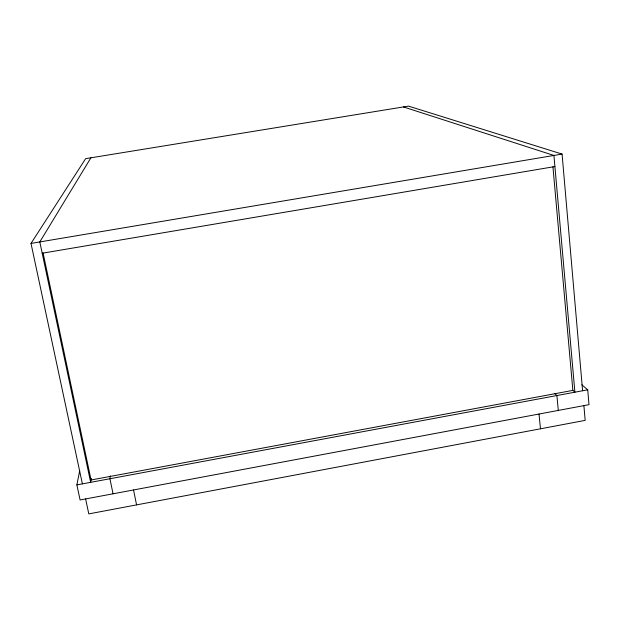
<?xml version="1.0" encoding="UTF-8"?>
<svg xmlns="http://www.w3.org/2000/svg" width="620" height="620" viewBox="0 0 620 620"><rect width="100%" height="100%" fill="white"/><g stroke="black" fill="none" stroke-linecap="round" stroke-linejoin="round"><path stroke-width="0.93" d="M110.306 475.873L109.934 478.741L113.042 493.799M91.326 478.446L90.66 482.329L39.804 241.932L90.907 157.813M581.855 384.78L587.729 389.81L589 404.666L80.104 499.968L76.865 484.902L79.709 470.727M82.39 483.871L31 243.42L85.638 158.666L408.495 106.113L562.069 154.078L582.599 390.763M76.865 484.902L587.729 389.81M31 243.42L562.069 154.078M42.191 253.231L554.9 166.555M403.457 106.934L553.916 155.45L574.903 392.197L572.733 390.274M554.792 393.56L556.9 395.545L558.287 410.417M85.606 498.937L88.799 513.887L585.171 420.383L583.893 405.627M43.082 252.96L91.062 479.989L572.865 390.383L552.939 166.803M133.548 489.955L136.555 504.889M539.02 414.028L540.47 428.8"/></g></svg>
